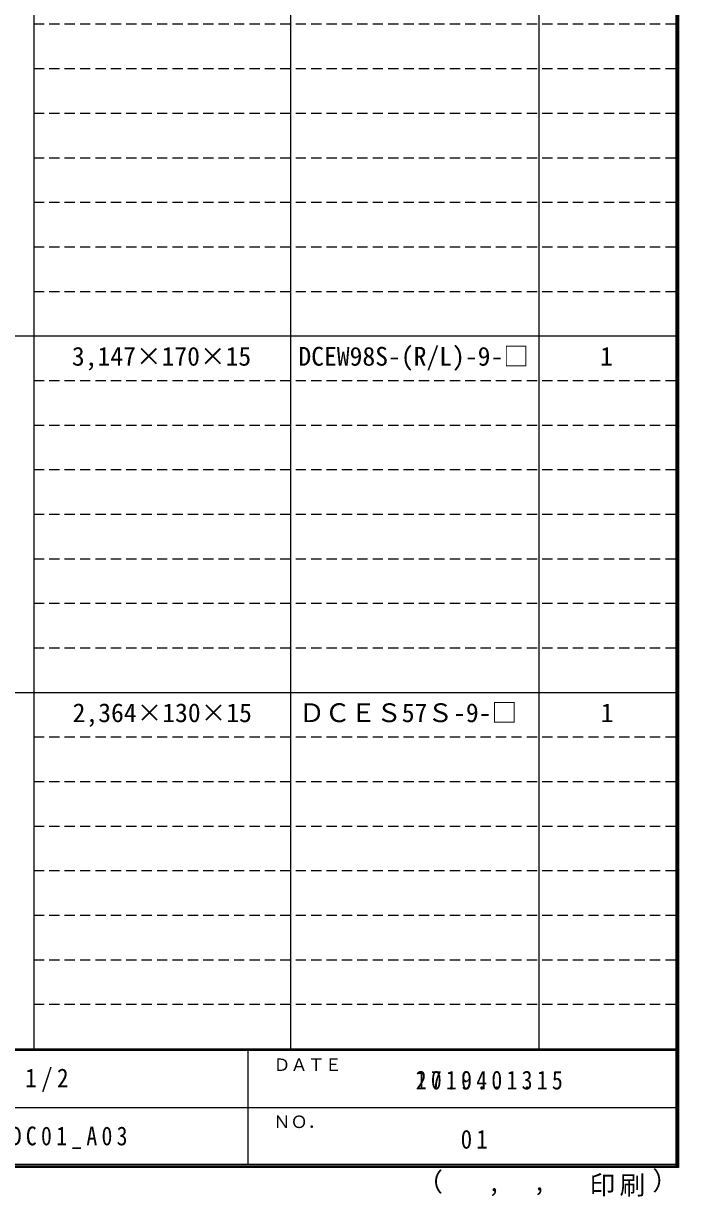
# Model space of a CAD drawing. Units: millimetres, scale not verified. Extents: x -400 to 380, y -287 to 278.
# Drawn here: x 226.9 to 380, y -287.1 to -12.9 of the extents above; entities that cross this region are included whole.
import ezdxf
from ezdxf.enums import TextEntityAlignment as Align

# ---------------------------------------------------------------- set-up
doc = ezdxf.new("R2010")
doc.units = ezdxf.units.MM
doc.header["$LTSCALE"] = 2
doc.linetypes.add('DASHED1', pattern=[1.8, 1.2, -0.6])
for name, color, linetype in [('0-A', 7, 'Continuous'), ('F-1', 7, 'DASHED1'), ('F-A', 7, 'Continuous')]:
    doc.layers.add(name, color=color, linetype=linetype)
doc.styles.add('ＭＳ ゴシック', font='')
doc.styles.get('ＭＳ ゴシック').set_extended_font_data('MS Gothic')

msp = doc.modelspace()

# ---------------------------------------------------------------- linework, layer by layer
at = {"layer": 'F-1', "linetype": 'Continuous'}
for p, q in [((229.333, 278.333), (229.333, -252.667)), ((289.333, 278.333), (289.333, -253.003)), ((347.333, 278.333), (347.333, -253.003)), ((380, -86), (60.333, -86)), ((380, -169.333), (60.333, -169.333))]:
    msp.add_line(p, q, dxfattribs=at)
at = {"layer": 'F-1', "color": 6, "linetype": 'Continuous'}
for p, q in [((379.333, 278.333), (379.333, -280.333)), ((379.667, 278.333), (379.667, -280.333)), ((380, 278.333), (380, -280.333)), ((380, -252.667), (-400, -252.667)), ((380, -253), (-400, -253)), ((279.333, -253), (279.333, -279.667)), ((-10, -266.333), (379.333, -266.334)), ((380, -279.667), (-400, -279.667)), ((380, -280), (-400, -280)), ((380, -280.333), (-400, -280.333))]:
    msp.add_line(p, q, dxfattribs=at)
at = {"layer": 'F-1'}
for p, q in [((379.333, -13.083), (229.333, -13.083)), ((379.333, -23.5), (229.333, -23.5)), ((379.333, -33.917), (229.333, -33.917)), ((379.333, -44.333), (229.333, -44.333)), ((379.333, -54.75), (229.333, -54.75)), ((379.333, -65.167), (229.333, -65.167)), ((379.333, -75.583), (229.333, -75.583)), ((379.333, -96.417), (229.333, -96.417)), ((379.333, -106.833), (229.333, -106.833)), ((379.333, -117.25), (229.333, -117.25)), ((379.333, -127.667), (229.333, -127.667)), ((379.333, -138.083), (229.333, -138.083)), ((379.333, -148.5), (229.333, -148.5)), ((379.333, -158.917), (229.333, -158.917)), ((379.333, -179.75), (229.333, -179.75)), ((379.333, -190.167), (229.333, -190.167)), ((379.333, -200.583), (229.333, -200.583)), ((379.333, -211), (229.333, -211)), ((379.333, -221.417), (229.333, -221.417)), ((379.333, -231.833), (229.333, -231.833)), ((379.333, -242.25), (229.333, -242.25))]:
    msp.add_line(p, q, dxfattribs=at)

# ---------------------------------------------------------------- texts
at = {"layer": '0-A', "style": 'ＭＳ ゴシック'}
for s, p in [('3,147×170×15', (238.238, -94.208)), ('DCEW98S-(R/L)-9-□', (291.167, -94.208)), ('1', (361.667, -94.208)), ('2,364×130×15', (238.405, -177.542)), ('ＤＣＥＳ57Ｓ-9-□', (291.333, -177.542)), ('1', (361.833, -177.542))]:
    msp.add_text(s, height=4.399, dxfattribs=at).set_placement(p, align=Align.BOTTOM_LEFT)
at = {"layer": 'F-A', "style": 'ＭＳ ゴシック'}
for s, height, p in [('ＤＡＴＥ', 2.933, (285.333, -258.667)), ('ＮＯ．', 2.933, (285.333, -272)), ('（', 4.399, (318.936, -287.221)), ('）', 4.399, (373.894, -286.942)), (',', 4.399, (335.418, -287.221)), (',', 4.399, (346.013, -287.035))]:
    msp.add_text(s, height=height, dxfattribs=at).set_placement(p, align=Align.BOTTOM_LEFT)
at = {"layer": 'F-A', "char_height": 4.399, "attachment_point": 7, "style": 'ＭＳ ゴシック'}
for s, insert in [('\\T1.38;\\W0.9;1/2', (227.333, -262.667)), ('\\T1.39;\\W0.85;2019.01.15', (318.583, -262.167)), ('\\T1.39;\\W0.85;17.04.13', (318.583, -262.167)), ('\\T1.39;\\W0.85;FYZDC01_A03', (213.333, -276)), ('\\T1.36;\\W0.9;01', (329.083, -276)), ('\\T1.17;印刷', (359.21, -287.128))]:
    msp.add_mtext(s, dxfattribs=dict(at, insert=insert))

doc.saveas('drawing.dxf')
